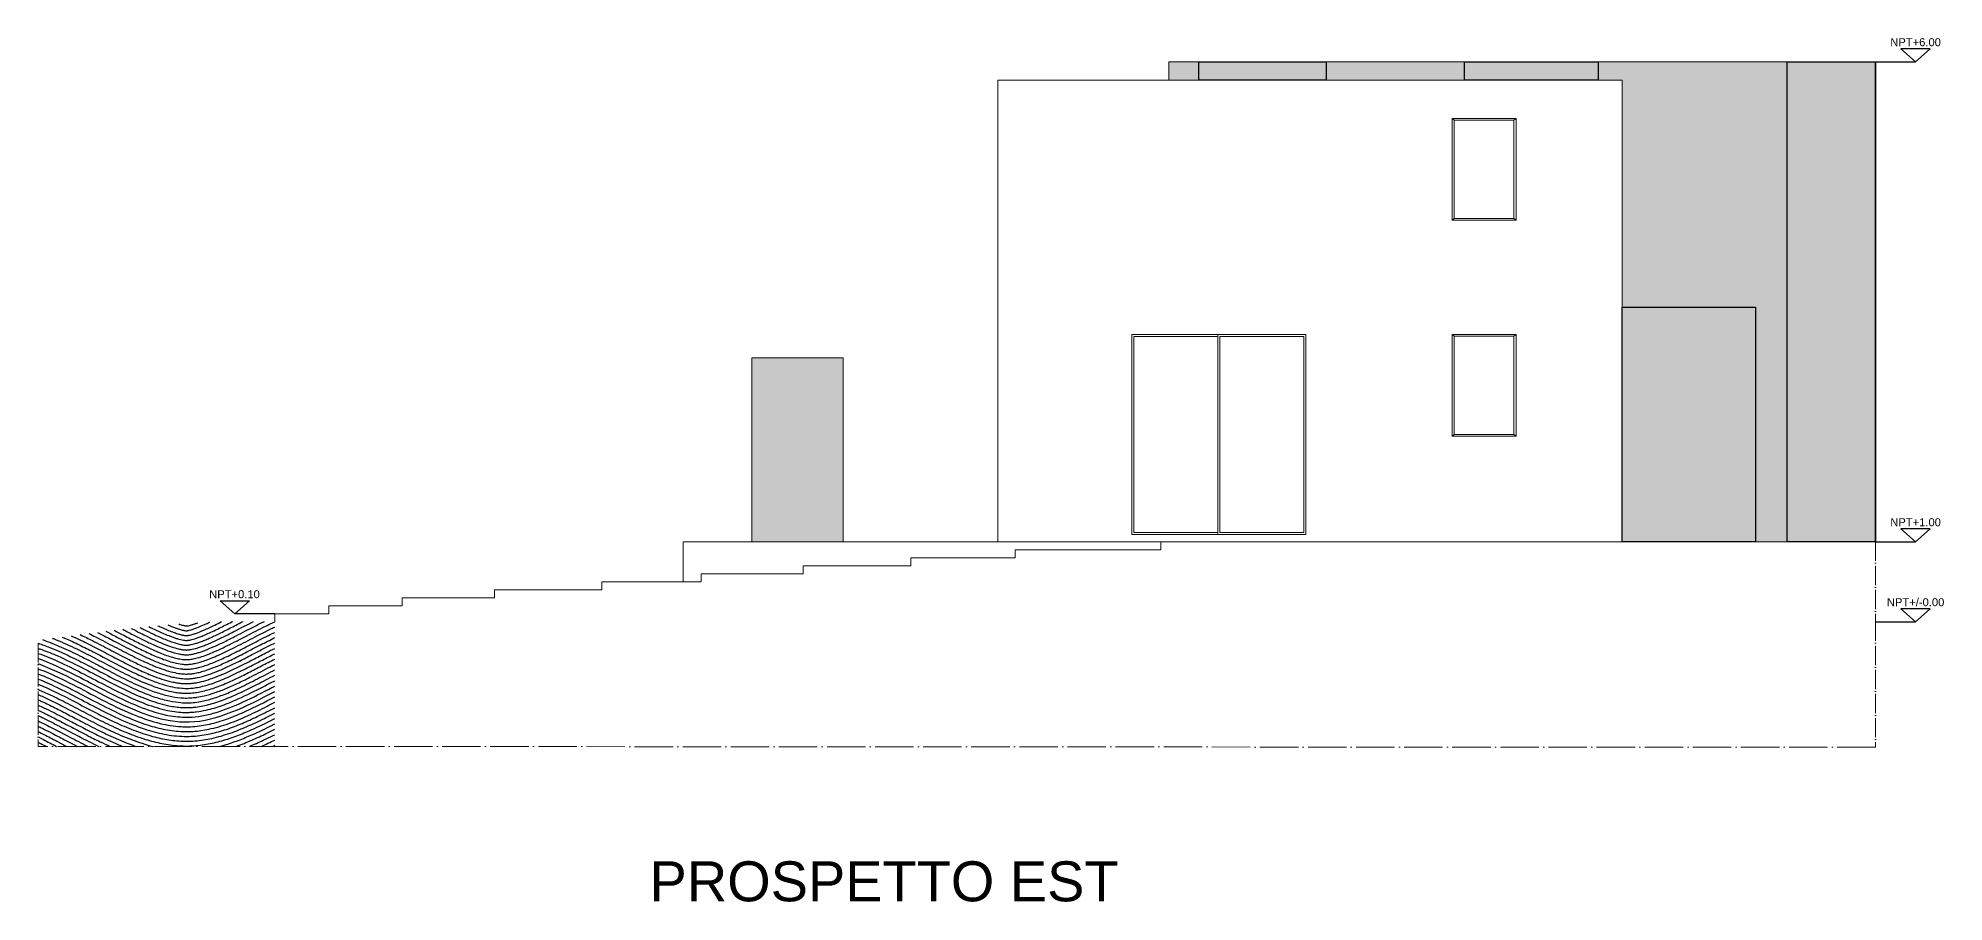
# Model space of a CAD drawing. Header units: millimetres. Extents: x 19901 to 42199, y 14545 to 21214.
# Drawn here: x 39818 to 42199, y 16527 to 17607 of the extents above; entities that cross this region are included whole.
import ezdxf
from ezdxf.enums import TextEntityAlignment as Align

# ---------------------------------------------------------------- set-up
doc = ezdxf.new("R2010")
doc.units = ezdxf.units.MM
doc.linetypes.add('ACAD_ISO04W100', pattern=[30, 24, -3, 0, -3])
doc.layers.get('0').update_dxf_attribs({"lineweight": 18})
for name, color, linetype in [('A-ANNO-SYMB', 3, 'Continuous'), ('A-ANNO-TEXT', 3, 'Continuous'), ('acqua', 140, 'Continuous')]:
    doc.layers.add(name, color=color, linetype=linetype)
doc.layers.add('MURO', color=1, linetype='Continuous', lineweight=25)
doc.layers.add('vetro', color=140, linetype='Continuous', lineweight=15)
doc.layers.add('VERDE_giardino_garden', color=7, linetype='Continuous', lineweight=5, true_color=0x426227)
doc.styles.add('ARIAL', font='Arial.ttf')
doc.styles.get("Standard").update_dxf_attribs({"font": 'Arial.ttf'})

msp = doc.modelspace()

# ---------------------------------------------------------------- hatches: boundary and pattern name
at = {"layer": 'MURO'}
h = msp.add_hatch(color=256, dxfattribs=at)
h.dxf.hatch_style = 1
h.paths.add_polyline_path([(41426.8, 17554.3), (41426.8, 17577.3), (41267.8, 17577.3), (41267.8, 17554.3)])
h = msp.add_hatch(color=256, dxfattribs=at)
h.dxf.hatch_style = 1
h.paths.add_polyline_path([(41766.6, 17554.3), (41766.6, 17577.3), (41599.9, 17577.3), (41599.9, 17554.3)])
h = msp.add_hatch(color=256, dxfattribs=at)
h.dxf.hatch_style = 1
h.paths.add_polyline_path([(42113.3, 17577.3), (42002.8, 17577.3), (42002.8, 16977.3), (42113.3, 16977.3)])
h = msp.add_hatch(color=256, dxfattribs=at)
h.dxf.hatch_style = 1
h.paths.add_polyline_path([(41963.1, 17270.3), (41796.6, 17270.3), (41796.6, 16977.3), (41963.1, 16977.3)])
at = {"layer": 'VERDE_giardino_garden'}
h = msp.add_hatch(color=256, dxfattribs=at)
h.dxf.hatch_style = 1
h.paths.add_polyline_path([(40823.4, 17207.3), (40709.4, 17207.3), (40709.4, 16977.3), (40823.4, 16977.3)])
at = {"layer": 'vetro'}
h = msp.add_hatch(color=256, dxfattribs=at)
h.dxf.hatch_style = 1
h.paths.add_polyline_path([(41230.3, 17577.3), (41230.3, 17554.3), (41267.8, 17554.3), (41267.8, 17577.3)])
h = msp.add_hatch(color=256, dxfattribs=at)
h.dxf.hatch_style = 1
h.paths.add_polyline_path([(41599.9, 17554.3), (41599.9, 17577.3), (41426.8, 17577.3), (41426.8, 17554.3)])
h = msp.add_hatch(color=256, dxfattribs=at)
h.dxf.hatch_style = 1
h.paths.add_polyline_path([(42002.8, 17577.3), (41766.6, 17577.3), (41766.6, 17554.3), (41796.6, 17554.3), (41796.6, 17270.3), (41963.1, 17270.3), (41963.1, 16977.3), (42002.8, 16977.3)])

# ---------------------------------------------------------------- linework, layer by layer
for p, q in [((41796.6, 17554.3), (41016.6, 17554.3)), ((41016.6, 17554.3), (41016.6, 16986.3)), ((41796.6, 17554.3), (41796.6, 16977.3)), ((42113.3, 16977.3), (40623.3, 16977.3)), ((40623.3, 16977.3), (40623.3, 16927.3)), ((41016.6, 16986.3), (41016.6, 16977.3)), ((41124.3, 16977.3), (41124.3, 16977.3)), ((42113.3, 16977.3), (41220.3, 16977.3)), ((41220.3, 16977.3), (41220.3, 16967.3)), ((40907.8, 16957.3), (40907.8, 16947.3)), ((41038.5, 16957.3), (40907.8, 16957.3)), ((41038.5, 16967.3), (41038.5, 16957.3)), ((41220.3, 16967.3), (41038.5, 16967.3)), ((40773.5, 16937.3), (40646, 16937.3)), ((40646, 16937.3), (40646, 16927.3)), ((40773.5, 16947.3), (40773.5, 16937.3)), ((40907.8, 16947.3), (40773.5, 16947.3)), ((40272.2, 16907.3), (40272.2, 16897.3)), ((40387.7, 16907.3), (40272.2, 16907.3)), ((40387.7, 16917.3), (40387.7, 16907.3)), ((40522, 16917.3), (40387.7, 16917.3)), ((40646, 16927.3), (40522, 16927.3)), ((40522, 16927.3), (40522, 16917.3)), ((40113.3, 16877.3), (40113.3, 16887.3)), ((40180.9, 16887.3), (40113.3, 16887.3)), ((40180.9, 16897.3), (40180.9, 16887.3)), ((40272.2, 16897.3), (40180.9, 16897.3))]:
    msp.add_line(p, q)
at = {"linetype": 'ACAD_ISO04W100'}
for p, q in [((42113.3, 16977.3), (42113.3, 16877.3)), ((42113.3, 16877.3), (42113.3, 16720.3)), ((39817.6, 16850.3), (39817.6, 16721.5))]:
    msp.add_line(p, q, dxfattribs=at)
at = {"linetype": 'ACAD_ISO04W100', "ltscale": 2}
msp.add_line((42113.3, 16720.3), (39817.6, 16721.5), dxfattribs=at)
at = {"layer": 'A-ANNO-SYMB', "ltscale": 0.8}
for p, q in [((42113.3, 17577.3), (42163.3, 17577.3)), ((42113.3, 16977.3), (42163.3, 16977.3)), ((40113.3, 16887.3), (40063.3, 16887.3)), ((42113.3, 16877.3), (42163.3, 16877.3))]:
    msp.add_line(p, q, dxfattribs=at)
at = {"layer": 'A-ANNO-SYMB'}
for points in [[(42163.3, 17577.3), (42181.7, 17593.5), (42144.9, 17593.5)], [(42163.3, 16977.3), (42181.7, 16993.5), (42144.9, 16993.5)], [(40063.3, 16887.3), (40044.9, 16903.5), (40081.7, 16903.5)], [(42163.3, 16877.3), (42181.7, 16893.5), (42144.9, 16893.5)]]:
    msp.add_lwpolyline(points, close=True, dxfattribs=at)
at = {"layer": 'acqua'}
for points, knots in [([(39847.6, 16858.2), (39848.9, 16857.6), (39850.3, 16857.1), (39857.6, 16853.8), (39863.5, 16851.1), (39875.1, 16845.4), (39880.8, 16842.6), (39897.6, 16833.9), (39908.4, 16828.1), (39925.7, 16819.2), (39932.3, 16815.9), (39945.2, 16809.8), (39951.5, 16807), (39962.9, 16802.4), (39968.1, 16800.6), (39977.4, 16797.7), (39981.6, 16796.7), (39989.5, 16795), (39993.3, 16794.5), (39998.3, 16794.1), (39999.6, 16794), (40002.1, 16793.9), (40003.2, 16793.9), (40005.4, 16794), (40006.5, 16794), (40008.8, 16794.2), (40009.9, 16794.3), (40012.3, 16794.5), (40013.5, 16794.7), (40017.4, 16795.3), (40020.2, 16795.9), (40025.9, 16797.3), (40028.9, 16798.1), (40035.1, 16800.1), (40038.3, 16801.2), (40044.9, 16803.8), (40048.3, 16805.1), (40058.2, 16809.5), (40065, 16812.7), (40078, 16819.2), (40084, 16822.3), (40095.3, 16828.1), (40100.4, 16830.8), (40108.2, 16834.7), (40110.7, 16836), (40113.2, 16837.3)], [778.887759, 778.887759, 778.887759, 778.887759, 782.704456, 782.704456, 799.775962, 799.775962, 816.847469, 816.847469, 850.990482, 850.990482, 873.232487, 873.232487, 895.474492, 895.474492, 915.165477, 915.165477, 932.489552, 932.489552, 949.813628, 949.813628, 956.319104, 956.319104, 961.977274, 961.977274, 967.635444, 967.635444, 973.293615, 973.293615, 978.951785, 978.951785, 991.504322, 991.504322, 1004.056859, 1004.056859, 1016.609396, 1016.609396, 1029.161933, 1029.161933, 1052.976918, 1052.976918, 1072.990228, 1072.990228, 1089.189588, 1089.189588, 1096.93397, 1096.93397, 1096.93397, 1096.93397]), ([(39859, 16859.7), (39865.6, 16856.7), (39872.1, 16853.6), (39885.4, 16847), (39892.2, 16843.4), (39905.5, 16836.5), (39912, 16833), (39925.4, 16826.1), (39932.3, 16822.6), (39944.9, 16816.5), (39950.7, 16813.9), (39960.7, 16809.7), (39965, 16808.1), (39973.2, 16805.3), (39977.1, 16804.1), (39983.1, 16802.5), (39985.3, 16802), (39989.5, 16801.2), (39991.5, 16800.8), (39995.4, 16800.3), (39997.2, 16800.2), (40000.4, 16800), (40001.9, 16799.9), (40004.7, 16800), (40006, 16800), (40008.9, 16800.2), (40010.4, 16800.4), (40013.4, 16800.8), (40015, 16801), (40019.9, 16801.9), (40023.5, 16802.8), (40030.9, 16805), (40034.9, 16806.3), (40043, 16809.5), (40047.3, 16811.2), (40056.1, 16815.1), (40060.6, 16817.3), (40072, 16822.8), (40078.9, 16826.4), (40091.3, 16832.8), (40096.6, 16835.5), (40105.7, 16840.2), (40109.4, 16842.1), (40113.2, 16844)], [787.366202, 787.366202, 787.366202, 787.366202, 806.096139, 806.096139, 826.792454, 826.792454, 847.488768, 847.488768, 870.365644, 870.365644, 891.191598, 891.191598, 907.455136, 907.455136, 923.718674, 923.718674, 933.434084, 933.434084, 943.149493, 943.149493, 952.422868, 952.422868, 960.209522, 960.209522, 967.996176, 967.996176, 975.78283, 975.78283, 983.569483, 983.569483, 999.746039, 999.746039, 1015.922595, 1015.922595, 1032.099151, 1032.099151, 1048.275707, 1048.275707, 1071.497054, 1071.497054, 1088.234468, 1088.234468, 1099.624621, 1099.624621, 1099.624621, 1099.624621]), ([(39870.1, 16861.2), (39875.3, 16858.7), (39880.4, 16856.2), (39892.8, 16849.9), (39900, 16846.2), (39914, 16838.8), (39920.8, 16835.2), (39932.5, 16829.2), (39937.5, 16826.8), (39947.2, 16822.1), (39951.9, 16820), (39960.6, 16816.2), (39964.7, 16814.6), (39972.5, 16811.8), (39976.2, 16810.6), (39982.3, 16808.9), (39984.7, 16808.3), (39989, 16807.4), (39991, 16807), (39994.8, 16806.5), (39996.6, 16806.3), (39999.9, 16806), (40001.3, 16806), (40004.2, 16805.9), (40005.6, 16806), (40008.5, 16806.2), (40010, 16806.3), (40013.2, 16806.8), (40014.8, 16807.1), (40020.7, 16808.3), (40025.3, 16809.5), (40034.3, 16812.5), (40038.4, 16814.1), (40047.2, 16817.7), (40051.8, 16819.8), (40061.2, 16824.2), (40066.1, 16826.6), (40076.2, 16831.7), (40081.4, 16834.4), (40091.1, 16839.5), (40095.6, 16841.8), (40104.4, 16846.3), (40108.8, 16848.5), (40113.2, 16850.7)], [795.471948, 795.471948, 795.471948, 795.471948, 810.332287, 810.332287, 832.324598, 832.324598, 854.316908, 854.316908, 871.363763, 871.363763, 888.410617, 888.410617, 904.11704, 904.11704, 919.823463, 919.823463, 930.959131, 930.959131, 940.763381, 940.763381, 950.567632, 950.567632, 959.288662, 959.288662, 968.009692, 968.009692, 976.730721, 976.730721, 985.451751, 985.451751, 1006.827432, 1006.827432, 1023.903169, 1023.903169, 1040.978906, 1040.978906, 1058.054643, 1058.054643, 1075.130379, 1075.130379, 1089.115482, 1089.115482, 1102.252281, 1102.252281, 1102.252281, 1102.252281]), ([(39880.9, 16862.6), (39883.8, 16861.2), (39886.6, 16859.8), (39897.6, 16854.2), (39905.5, 16850), (39920.8, 16842), (39928.2, 16838.1), (39940.2, 16832.1), (39944.9, 16829.8), (39954.1, 16825.6), (39958.5, 16823.6), (39967, 16820.2), (39971, 16818.7), (39978.7, 16816.1), (39982.4, 16815), (39989.1, 16813.4), (39992.3, 16812.8), (39997, 16812.2), (39998.8, 16812.1), (40001.5, 16812), (40002.5, 16811.9), (40004.2, 16812), (40004.9, 16812), (40007.3, 16812.1), (40009.1, 16812.3), (40012.9, 16812.8), (40014.9, 16813.2), (40019.2, 16814.1), (40021.4, 16814.7), (40026.5, 16816.2), (40029.4, 16817.2), (40035.3, 16819.3), (40038.5, 16820.6), (40046.9, 16824.1), (40052.4, 16826.6), (40063.9, 16832.2), (40069.9, 16835.2), (40082.3, 16841.7), (40088.8, 16845), (40101.2, 16851.4), (40107.1, 16854.4), (40113.3, 16857.4)], [803.350608, 803.350608, 803.350608, 803.350608, 811.698307, 811.698307, 835.944033, 835.944033, 860.189758, 860.189758, 876.835636, 876.835636, 893.481514, 893.481514, 910.127392, 910.127392, 926.77327, 926.77327, 943.419148, 943.419148, 954.161296, 954.161296, 960.674093, 960.674093, 965.816346, 965.816346, 977.121142, 977.121142, 988.425937, 988.425937, 999.730733, 999.730733, 1012.609302, 1012.609302, 1025.48787, 1025.48787, 1046.03627, 1046.03627, 1066.58467, 1066.58467, 1087.13307, 1087.13307, 1104.813246, 1104.813246, 1104.813246, 1104.813246]), ([(39891.6, 16864), (39893.9, 16862.8), (39896.1, 16861.7), (39903.5, 16857.9), (39908.5, 16855.2), (39921.1, 16848.6), (39928.6, 16844.7), (39942.9, 16837.5), (39949.7, 16834.1), (39959.9, 16829.6), (39963.5, 16828), (39970.4, 16825.3), (39973.7, 16824.1), (39980, 16822), (39983, 16821.1), (39989.4, 16819.5), (39992.5, 16818.9), (39997.1, 16818.3), (39998.6, 16818.1), (40001.1, 16818), (40002, 16817.9), (40003.4, 16817.9), (40004, 16818), (40005, 16818), (40005.4, 16818), (40006.4, 16818.1), (40006.9, 16818.1), (40008.4, 16818.3), (40009.5, 16818.4), (40011.7, 16818.7), (40012.9, 16818.9), (40015.9, 16819.5), (40017.8, 16820), (40021.8, 16821.1), (40023.9, 16821.7), (40028.3, 16823.2), (40030.6, 16824), (40035.4, 16825.8), (40037.9, 16826.8), (40043.1, 16829.1), (40045.8, 16830.2), (40054, 16834), (40059.8, 16836.9), (40072, 16843), (40078.3, 16846.3), (40091.5, 16853.2), (40098.3, 16856.7), (40108, 16861.5), (40110.6, 16862.8), (40113.3, 16864)], [811.121461, 811.121461, 811.121461, 811.121461, 817.845103, 817.845103, 833.221662, 833.221662, 857.607201, 857.607201, 881.992741, 881.992741, 896.085983, 896.085983, 910.179225, 910.179225, 924.621369, 924.621369, 942.352691, 942.352691, 952.658851, 952.658851, 959.36344, 959.36344, 963.673041, 963.673041, 967.295137, 967.295137, 970.917234, 970.917234, 978.161427, 978.161427, 985.40562, 985.40562, 995.807955, 995.807955, 1006.210289, 1006.210289, 1016.612624, 1016.612624, 1027.014958, 1027.014958, 1037.417293, 1037.417293, 1058.221962, 1058.221962, 1079.026631, 1079.026631, 1099.8313, 1099.8313, 1107.302647, 1107.302647, 1107.302647, 1107.302647]), ([(39902.2, 16865.3), (39904.3, 16864.2), (39906.5, 16863.1), (39913.5, 16859.4), (39918.3, 16856.9), (39927.6, 16852), (39932.1, 16849.7), (39942.5, 16844.3), (39948.4, 16841.5), (39959.4, 16836.3), (39964.7, 16834), (39972.9, 16830.8), (39976, 16829.7), (39981.8, 16827.7), (39984.6, 16826.9), (39990.9, 16825.3), (39994.2, 16824.7), (39998.1, 16824.2), (39999.1, 16824.1), (40000.8, 16824), (40001.4, 16824), (40002.6, 16823.9), (40003.2, 16823.9), (40004.3, 16824), (40004.8, 16824), (40005.9, 16824), (40006.5, 16824.1), (40008.3, 16824.3), (40009.5, 16824.4), (40012.7, 16825), (40014.6, 16825.4), (40019, 16826.5), (40021.3, 16827.2), (40026.3, 16828.8), (40028.9, 16829.8), (40034.5, 16831.9), (40037.5, 16833.2), (40043.6, 16835.8), (40046.8, 16837.3), (40053.4, 16840.5), (40056.8, 16842.1), (40067.4, 16847.4), (40074.9, 16851.3), (40090.6, 16859.5), (40098.9, 16863.7), (40109.4, 16868.9), (40111.3, 16869.8), (40113.3, 16870.7)], [818.891462, 818.891462, 818.891462, 818.891462, 825.365112, 825.365112, 840.370424, 840.370424, 855.375735, 855.375735, 876.042045, 876.042045, 896.708355, 896.708355, 910.504909, 910.504909, 924.301464, 924.301464, 944.294997, 944.294997, 951.646634, 951.646634, 956.960678, 956.960678, 961.861669, 961.861669, 966.762661, 966.762661, 971.663652, 971.663652, 980.796013, 980.796013, 993.155987, 993.155987, 1005.515961, 1005.515961, 1017.875935, 1017.875935, 1030.235908, 1030.235908, 1042.595882, 1042.595882, 1054.955856, 1054.955856, 1079.675803, 1079.675803, 1104.395751, 1104.395751, 1109.717965, 1109.717965, 1109.717965, 1109.717965]), ([(39912.7, 16866.6), (39916.1, 16864.8), (39919.4, 16863.1), (39928.1, 16858.5), (39933.4, 16855.7), (39943.7, 16850.5), (39948.6, 16848), (39958.1, 16843.5), (39962.6, 16841.5), (39970, 16838.3), (39973.1, 16837.1), (39978.8, 16835), (39981.5, 16834.1), (39985.9, 16832.8), (39987.7, 16832.3), (39992, 16831.2), (39994.3, 16830.8), (39997.5, 16830.3), (39998.5, 16830.2), (40000.4, 16830), (40001.3, 16830), (40002.5, 16829.9), (40002.9, 16829.9), (40003.7, 16829.9), (40004.1, 16830), (40004.9, 16830), (40005.3, 16830), (40006.6, 16830.1), (40007.6, 16830.2), (40010.4, 16830.6), (40012.4, 16831), (40016.9, 16832.1), (40019.3, 16832.8), (40024.7, 16834.6), (40027.7, 16835.7), (40033.9, 16838.1), (40037.1, 16839.5), (40044, 16842.6), (40047.6, 16844.3), (40055.1, 16848), (40059, 16849.9), (40067.1, 16854.1), (40071.3, 16856.2), (40082.8, 16862.2), (40090.3, 16866.1), (40103.1, 16872.5), (40108.1, 16874.9), (40113.3, 16877.3)], [826.765081, 826.765081, 826.765081, 826.765081, 837.068898, 837.068898, 854.642899, 854.642899, 872.2169, 872.2169, 889.7909, 889.7909, 902.827977, 902.827977, 915.865053, 915.865053, 925.831881, 925.831881, 940.797717, 940.797717, 948.715382, 948.715382, 956.633047, 956.633047, 960.829958, 960.829958, 965.026869, 965.026869, 969.223779, 969.223779, 977.67725, 977.67725, 991.694097, 991.694097, 1005.710943, 1005.710943, 1019.727789, 1019.727789, 1033.563667, 1033.563667, 1047.399544, 1047.399544, 1061.235422, 1061.235422, 1075.071299, 1075.071299, 1098.010958, 1098.010958, 1112.056864, 1112.056864, 1112.056864, 1112.056864]), ([(39923.3, 16867.8), (39925.8, 16866.5), (39928.3, 16865.1), (39935.6, 16861.3), (39940.3, 16858.9), (39949.2, 16854.4), (39953.5, 16852.3), (39962.4, 16848.1), (39966.9, 16846.2), (39975.1, 16842.8), (39978.9, 16841.3), (39985.9, 16839), (39989, 16838.1), (39993.8, 16837), (39995.5, 16836.7), (39997.9, 16836.3), (39998.7, 16836.2), (40000.3, 16836.1), (40001, 16836), (40002.3, 16835.9), (40002.9, 16835.9), (40003.8, 16836), (40004, 16836), (40004.8, 16836), (40005.3, 16836), (40006.4, 16836.1), (40007, 16836.2), (40009, 16836.5), (40010.4, 16836.8), (40013.5, 16837.5), (40015.1, 16837.9), (40018.1, 16838.8), (40019.6, 16839.2), (40022.7, 16840.3), (40024.3, 16840.8), (40029.5, 16842.8), (40033.3, 16844.4), (40041.5, 16848), (40045.8, 16850.1), (40055, 16854.6), (40059.8, 16857.1), (40068.7, 16861.6), (40072.7, 16863.7), (40080.8, 16867.9), (40085.1, 16870.1), (40092.9, 16874.1), (40096.5, 16875.9), (40100.2, 16877.7)], [834.860843, 834.860843, 834.860843, 834.860843, 842.898218, 842.898218, 858.646171, 858.646171, 874.394125, 874.394125, 892.367795, 892.367795, 910.047377, 910.047377, 927.72696, 927.72696, 940.353266, 940.353266, 947.118688, 947.118688, 954.501635, 954.501635, 961.884583, 961.884583, 965.405593, 965.405593, 971.364729, 971.364729, 977.323865, 977.323865, 989.242138, 989.242138, 999.253952, 999.253952, 1007.436648, 1007.436648, 1015.619343, 1015.619343, 1032.531321, 1032.531321, 1049.443298, 1049.443298, 1066.355276, 1066.355276, 1079.189786, 1079.189786, 1092.024295, 1092.024295, 1102.364169, 1102.364169, 1102.364169, 1102.364169]), ([(39934, 16869), (39938, 16866.9), (39941.8, 16864.9), (39950.8, 16860.3), (39955.7, 16857.9), (39965.1, 16853.5), (39969.5, 16851.5), (39977.5, 16848.3), (39981, 16847), (39987.4, 16844.8), (39990.4, 16844), (39994.5, 16843), (39996.1, 16842.7), (39998.2, 16842.3), (39998.9, 16842.2), (40000.5, 16842.1), (40001.3, 16842), (40002.3, 16842), (40002.7, 16841.9), (40003.1, 16841.9), (40003.3, 16841.9), (40003.7, 16842), (40003.8, 16842), (40004.5, 16842), (40005, 16842), (40006.2, 16842.2), (40006.9, 16842.3), (40008.5, 16842.5), (40009.3, 16842.7), (40011.3, 16843.1), (40012.5, 16843.4), (40015.1, 16844.1), (40016.5, 16844.6), (40019.6, 16845.5), (40021.2, 16846.1), (40024.6, 16847.4), (40026.4, 16848.1), (40030.1, 16849.6), (40032.1, 16850.4), (40038.2, 16853.1), (40042.6, 16855.2), (40051.9, 16859.8), (40056.8, 16862.3), (40065.9, 16866.9), (40069.9, 16869), (40078.1, 16873.3), (40082.4, 16875.5), (40086.7, 16877.7)], [843.323833, 843.323833, 843.323833, 843.323833, 856.43865, 856.43865, 874.631231, 874.631231, 892.823813, 892.823813, 909.917941, 909.917941, 927.012069, 927.012069, 938.580819, 938.580819, 945.515396, 945.515396, 954.88255, 954.88255, 959.449127, 959.449127, 962.365144, 962.365144, 965.281161, 965.281161, 972.794371, 972.794371, 980.307581, 980.307581, 987.820791, 987.820791, 996.528862, 996.528862, 1005.236932, 1005.236932, 1013.945003, 1013.945003, 1022.653073, 1022.653073, 1031.361144, 1031.361144, 1048.777285, 1048.777285, 1066.193427, 1066.193427, 1079.227584, 1079.227584, 1092.068513, 1092.068513, 1092.068513, 1092.068513]), ([(39944.8, 16870.1), (39946.4, 16869.3), (39948, 16868.5), (39953.9, 16865.5), (39958, 16863.5), (39965.7, 16859.8), (39969.2, 16858.2), (39975, 16855.8), (39977.4, 16854.8), (39981.8, 16853.1), (39983.9, 16852.3), (39987.9, 16851), (39989.7, 16850.4), (39992.3, 16849.7), (39993.2, 16849.5), (39995.7, 16848.9), (39997.2, 16848.6), (39999.4, 16848.2), (40000.2, 16848.1), (40001.5, 16848), (40002, 16848), (40002.7, 16847.9), (40003, 16847.9), (40003.3, 16847.9), (40003.4, 16847.9), (40003.5, 16848), (40003.6, 16848), (40003.9, 16848), (40004.1, 16848), (40004.6, 16848), (40004.9, 16848.1), (40005.9, 16848.2), (40006.6, 16848.3), (40008.3, 16848.6), (40009.2, 16848.8), (40011.4, 16849.3), (40012.6, 16849.7), (40015.2, 16850.4), (40016.6, 16850.9), (40019.7, 16851.9), (40021.3, 16852.5), (40024.7, 16853.9), (40026.6, 16854.6), (40030.4, 16856.2), (40032.3, 16857.1), (40036.5, 16859), (40038.6, 16860), (40045.3, 16863.2), (40050.1, 16865.6), (40060.1, 16870.7), (40065.4, 16873.4), (40071.8, 16876.8), (40072.7, 16877.2), (40073.6, 16877.7)], [852.354859, 852.354859, 852.354859, 852.354859, 857.999107, 857.999107, 873.318506, 873.318506, 887.820851, 887.820851, 898.651409, 898.651409, 909.481967, 909.481967, 920.38386, 920.38386, 926.500127, 926.500127, 938.732662, 938.732662, 948.498393, 948.498393, 955.836985, 955.836985, 961.165693, 961.165693, 963.407617, 963.407617, 965.095888, 965.095888, 969.676456, 969.676456, 974.257024, 974.257024, 982.973276, 982.973276, 991.689528, 991.689528, 1000.40578, 1000.40578, 1009.122033, 1009.122033, 1017.838285, 1017.838285, 1026.554537, 1026.554537, 1035.270789, 1035.270789, 1043.987041, 1043.987041, 1061.419545, 1061.419545, 1078.852049, 1078.852049, 1081.61641, 1081.61641, 1081.61641, 1081.61641]), ([(39955.8, 16871.3), (39959, 16869.7), (39962, 16868.2), (39969.3, 16864.8), (39973.4, 16862.9), (39979.6, 16860.3), (39981.9, 16859.4), (39985.6, 16858.1), (39987, 16857.6), (39989.6, 16856.7), (39990.9, 16856.3), (39993.2, 16855.7), (39994.4, 16855.4), (39996.8, 16854.8), (39998, 16854.5), (40000, 16854.2), (40000.9, 16854.1), (40002.1, 16854), (40002.5, 16854), (40002.9, 16853.9), (40003, 16853.9), (40003.2, 16853.9), (40003.2, 16853.9), (40003.3, 16853.9), (40003.4, 16854), (40003.4, 16854), (40003.5, 16854), (40003.6, 16854), (40003.6, 16854), (40003.8, 16854), (40003.9, 16854), (40004.3, 16854), (40004.6, 16854.1), (40005.5, 16854.2), (40006.2, 16854.3), (40007.8, 16854.6), (40008.7, 16854.8), (40010.9, 16855.4), (40012, 16855.7), (40014.6, 16856.5), (40016, 16857), (40019.1, 16858.1), (40020.7, 16858.7), (40024.1, 16860.1), (40025.9, 16860.9), (40032.6, 16863.8), (40038, 16866.3), (40048.6, 16871.6), (40053.8, 16874.2), (40059.8, 16877.3), (40060.1, 16877.5), (40060.5, 16877.7)], [862.27221, 862.27221, 862.27221, 862.27221, 873.786909, 873.786909, 891.353765, 891.353765, 902.590247, 902.590247, 910.40945, 910.40945, 918.228652, 918.228652, 926.308944, 926.308944, 937.468599, 937.468599, 948.628253, 948.628253, 957.653753, 957.653753, 961.138367, 961.138367, 963.3738, 963.3738, 964.834193, 964.834193, 966.294587, 966.294587, 967.754981, 967.754981, 970.675768, 970.675768, 976.749956, 976.749956, 985.499975, 985.499975, 994.249994, 994.249994, 1003.000013, 1003.000013, 1011.750032, 1011.750032, 1020.50005, 1020.50005, 1029.250069, 1029.250069, 1051.08794, 1051.08794, 1069.387586, 1069.387586, 1070.680945, 1070.680945, 1070.680945, 1070.680945]), ([(39967.3, 16872.3), (39969.1, 16871.5), (39970.8, 16870.7), (39974.7, 16869), (39976.8, 16868), (39981.2, 16866.2), (39983.4, 16865.3), (39986.8, 16864), (39988, 16863.6), (39990.2, 16862.9), (39991.1, 16862.6), (39992.8, 16862), (39993.6, 16861.8), (39995.1, 16861.4), (39995.7, 16861.2), (39996.9, 16860.9), (39997.4, 16860.8), (39998.4, 16860.6), (39998.9, 16860.5), (40000.2, 16860.2), (40000.9, 16860.1), (40002, 16860), (40002.4, 16860), (40002.8, 16859.9), (40002.9, 16859.9), (40003, 16859.9), (40003.1, 16859.9), (40003.1, 16859.9), (40003.1, 16859.9), (40003.1, 16859.9), (40003.1, 16859.9), (40003.1, 16859.9), (40003.1, 16859.9), (40003.1, 16859.9), (40003.2, 16859.9), (40003.3, 16860), (40003.4, 16860), (40003.7, 16860), (40003.9, 16860), (40004.5, 16860.1), (40005.1, 16860.2), (40006.6, 16860.5), (40007.6, 16860.7), (40009.5, 16861.2), (40010.4, 16861.5), (40012.6, 16862.2), (40013.9, 16862.6), (40018.1, 16864.1), (40021.2, 16865.4), (40026.8, 16867.8), (40028.9, 16868.7), (40033.4, 16870.8), (40035.7, 16871.9), (40040.9, 16874.4), (40043.8, 16875.8), (40046.7, 16877.4)], [873.630941, 873.630941, 873.630941, 873.630941, 880.777667, 880.777667, 890.200352, 890.200352, 901.365373, 901.365373, 908.438874, 908.438874, 914.128136, 914.128136, 919.817398, 919.817398, 925.069776, 925.069776, 929.859413, 929.859413, 934.649051, 934.649051, 944.228325, 944.228325, 953.8076, 953.8076, 959.083061, 959.083061, 961.818353, 961.818353, 963.025703, 963.025703, 963.992543, 963.992543, 964.798337, 964.798337, 966.52065, 966.52065, 971.36936, 971.36936, 976.218069, 976.218069, 985.804348, 985.804348, 995.390628, 995.390628, 1002.760315, 1002.760315, 1011.359984, 1011.359984, 1028.162401, 1028.162401, 1037.729444, 1037.729444, 1047.296488, 1047.296488, 1058.02252, 1058.02252, 1058.02252, 1058.02252]), ([(39979.5, 16873.4), (39980.6, 16872.9), (39981.7, 16872.5), (39984.5, 16871.3), (39986.2, 16870.7), (39989, 16869.6), (39990.2, 16869.2), (39992.3, 16868.5), (39993.2, 16868.2), (39995, 16867.6), (39995.8, 16867.4), (39997.1, 16867), (39997.7, 16866.9), (39998.7, 16866.7), (39999.2, 16866.6), (40000, 16866.4), (40000.4, 16866.3), (40001.7, 16866.1), (40002.3, 16866), (40002.8, 16866), (40002.9, 16866), (40002.9, 16865.9)], [887.656662, 887.656662, 887.656662, 887.656662, 892.760318, 892.760318, 901.776745, 901.776745, 908.710546, 908.710546, 915.046397, 915.046397, 921.382248, 921.382248, 926.300794, 926.300794, 931.219339, 931.219339, 936.137884, 936.137884, 949.55519, 949.55519, 953.859647, 953.859647, 953.859647, 953.859647]), ([(39993.3, 16874.5), (39993.3, 16874.5), (39993.3, 16874.5), (39994.3, 16874.1), (39995.3, 16873.8), (39997.2, 16873.3), (39998, 16873), (39999.5, 16872.6), (40000.1, 16872.5), (40001.1, 16872.3), (40001.6, 16872.2), (40002.2, 16872.1), (40002.5, 16872), (40002.9, 16872), (40003.1, 16872), (40003.2, 16871.9), (40003.2, 16871.9), (40003.2, 16871.9)], [908.815565, 908.815565, 908.815565, 908.815565, 908.878669, 908.878669, 916.098525, 916.098525, 923.318382, 923.318382, 930.538238, 930.538238, 936.581596, 936.581596, 942.624955, 942.624955, 949.189531, 949.189531, 952.162562, 952.162562, 952.162562, 952.162562]), ([(40002.9, 16865.9), (40003.1, 16866), (40003.3, 16866), (40004.1, 16866.1), (40004.6, 16866.2), (40006, 16866.5), (40006.8, 16866.7), (40008.5, 16867.2), (40009.2, 16867.4), (40010.9, 16868), (40011.9, 16868.3), (40014.8, 16869.3), (40017.1, 16870.2), (40022, 16872.2), (40024.7, 16873.4), (40029.1, 16875.4), (40030.6, 16876.1), (40032.1, 16876.8)], [971.235705, 971.235705, 971.235705, 971.235705, 979.973612, 979.973612, 988.711518, 988.711518, 997.449425, 997.449425, 1003.927903, 1003.927903, 1010.40638, 1010.40638, 1023.363336, 1023.363336, 1036.320291, 1036.320291, 1042.612221, 1042.612221, 1042.612221, 1042.612221]), ([(40003.2, 16871.9), (40003.4, 16872), (40003.6, 16872), (40004.4, 16872.1), (40004.9, 16872.2), (40006.3, 16872.5), (40007.1, 16872.7), (40008.8, 16873.2), (40009.5, 16873.4), (40011.2, 16874), (40012.2, 16874.3), (40014.3, 16875), (40015.6, 16875.5), (40017, 16876.1)], [971.235705, 971.235705, 971.235705, 971.235705, 979.973612, 979.973612, 988.711518, 988.711518, 997.449425, 997.449425, 1003.927903, 1003.927903, 1010.40638, 1010.40638, 1018.205773, 1018.205773, 1018.205773, 1018.205773]), ([(39817.6, 16850.3), (39822.5, 16848.7), (39827.3, 16847), (39839.7, 16842.1), (39847.2, 16838.8), (39862, 16831.9), (39869.3, 16828.2), (39883.7, 16820.8), (39890.8, 16817.1), (39906.7, 16808.7), (39915.4, 16804.2), (39930.8, 16796.7), (39937.5, 16793.5), (39950.7, 16787.9), (39957.1, 16785.3), (39969.7, 16781.1), (39975.9, 16779.5), (39986.7, 16777.2), (39991.4, 16776.6), (39998.7, 16776), (40001.4, 16775.9), (40005.6, 16776), (40007.2, 16776), (40011.9, 16776.3), (40015.1, 16776.7), (40023.4, 16778.1), (40028.6, 16779.3), (40039.2, 16782.4), (40044.6, 16784.3), (40055.8, 16788.7), (40061.4, 16791.2), (40074.3, 16797.2), (40081.5, 16800.8), (40096.1, 16808.3), (40103.6, 16812.2), (40111.9, 16816.4), (40112.5, 16816.8), (40113.2, 16817.1)], [756.705727, 756.705727, 756.705727, 756.705727, 770.640883, 770.640883, 792.897199, 792.897199, 815.153514, 815.153514, 837.409829, 837.409829, 865.419058, 865.419058, 887.721038, 887.721038, 910.023017, 910.023017, 932.324996, 932.324996, 950.432718, 950.432718, 961.196824, 961.196824, 967.519187, 967.519187, 980.163913, 980.163913, 999.646129, 999.646129, 1019.128344, 1019.128344, 1038.61056, 1038.61056, 1062.501355, 1062.501355, 1086.39215, 1086.39215, 1088.539663, 1088.539663, 1088.539663, 1088.539663]), ([(39817.6, 16844), (39819.1, 16843.5), (39820.6, 16843), (39828.8, 16840), (39835.4, 16837.4), (39852, 16830.1), (39861.8, 16825.3), (39881.2, 16815.4), (39890.8, 16810.3), (39909.4, 16800.6), (39918.5, 16795.9), (39936.3, 16787.4), (39945, 16783.6), (39962.2, 16777.1), (39970.6, 16774.5), (39984.5, 16771.5), (39990.1, 16770.6), (39998.2, 16770), (40000.8, 16769.9), (40005.2, 16770), (40007, 16770), (40010.8, 16770.3), (40012.7, 16770.4), (40020.5, 16771.4), (40026.5, 16772.6), (40038.8, 16776), (40045.1, 16778.1), (40057.8, 16783.1), (40064.3, 16785.9), (40077.5, 16792.1), (40084.1, 16795.4), (40098.2, 16802.6), (40105.7, 16806.5), (40113.2, 16810.4)], [758.533338, 758.533338, 758.533338, 758.533338, 762.891109, 762.891109, 782.720474, 782.720474, 812.831204, 812.831204, 842.941934, 842.941934, 871.982068, 871.982068, 901.022203, 901.022203, 930.062337, 930.062337, 950.620938, 950.620938, 960.089434, 960.089434, 967.183877, 967.183877, 974.27832, 974.27832, 996.158558, 996.158558, 1018.038797, 1018.038797, 1039.919035, 1039.919035, 1061.799273, 1061.799273, 1085.657712, 1085.657712, 1085.657712, 1085.657712]), ([(39817.6, 16837.7), (39826, 16834.8), (39834.3, 16831.4), (39852.3, 16823.3), (39862, 16818.5), (39881.1, 16808.6), (39890.7, 16803.6), (39909.6, 16793.7), (39918.9, 16789), (39937.5, 16780.3), (39946.6, 16776.4), (39964.7, 16770), (39973.6, 16767.5), (39986, 16765.2), (39989.7, 16764.7), (39996.6, 16764.1), (39999.9, 16763.9), (40005.2, 16763.9), (40007.2, 16764), (40011.2, 16764.3), (40013.2, 16764.4), (40019.3, 16765.2), (40023.3, 16765.9), (40034, 16768.3), (40040.6, 16770.2), (40054.1, 16775), (40060.8, 16777.8), (40078.1, 16785.6), (40088.7, 16790.9), (40104, 16798.8), (40108.6, 16801.2), (40113.2, 16803.6)], [760.459462, 760.459462, 760.459462, 760.459462, 785.73927, 785.73927, 815.710483, 815.710483, 845.681697, 845.681697, 875.652911, 875.652911, 905.624124, 905.624124, 935.595338, 935.595338, 948.345182, 948.345182, 960.009353, 960.009353, 967.10454, 967.10454, 974.199727, 974.199727, 988.390101, 988.390101, 1011.008127, 1011.008127, 1033.626153, 1033.626153, 1068.008447, 1068.008447, 1082.745931, 1082.745931, 1082.745931, 1082.745931]), ([(39822.9, 16854.9), (39826.8, 16853.5), (39830.7, 16852.1), (39842.6, 16847.4), (39850.4, 16843.9), (39865.8, 16836.7), (39873.4, 16832.9), (39888.3, 16825.2), (39895.7, 16821.3), (39911.5, 16813), (39919.9, 16808.7), (39936.3, 16800.6), (39944.4, 16797), (39957.9, 16791.5), (39963.4, 16789.5), (39974.3, 16786.1), (39979.5, 16784.8), (39989.7, 16782.8), (39994.5, 16782.2), (40000.6, 16782), (40002, 16781.9), (40004.7, 16782), (40006.1, 16782), (40008.9, 16782.1), (40010.3, 16782.3), (40013.1, 16782.6), (40014.5, 16782.7), (40018.9, 16783.4), (40021.8, 16784), (40029.3, 16785.7), (40033.9, 16787.1), (40043.4, 16790.3), (40048.2, 16792.1), (40058.1, 16796.3), (40063.2, 16798.6), (40073.5, 16803.5), (40078.8, 16806.1), (40091.8, 16812.8), (40099.7, 16816.9), (40109.6, 16822), (40111.4, 16822.9), (40113.2, 16823.8)], [759.888444, 759.888444, 759.888444, 759.888444, 770.881647, 770.881647, 793.864996, 793.864996, 816.848345, 816.848345, 839.831694, 839.831694, 867.090872, 867.090872, 894.350049, 894.350049, 914.361952, 914.361952, 934.373855, 934.373855, 954.385758, 954.385758, 960.242831, 960.242831, 966.227368, 966.227368, 972.211905, 972.211905, 978.196442, 978.196442, 990.165516, 990.165516, 1007.724554, 1007.724554, 1025.283591, 1025.283591, 1042.842628, 1042.842628, 1060.401666, 1060.401666, 1085.693193, 1085.693193, 1091.384592, 1091.384592, 1091.384592, 1091.384592]), ([(39835.6, 16856.6), (39836, 16856.5), (39836.3, 16856.3), (39845.6, 16852.7), (39854.3, 16848.8), (39871.3, 16840.7), (39879.7, 16836.4), (39896, 16827.9), (39904, 16823.7), (39919.6, 16815.6), (39927.2, 16811.7), (39942.1, 16804.6), (39949.3, 16801.4), (39961.7, 16796.5), (39967, 16794.6), (39976.3, 16791.8), (39980.4, 16790.8), (39986.7, 16789.5), (39989, 16789.1), (39993.3, 16788.5), (39995.2, 16788.3), (39998.7, 16788.1), (40000.1, 16788), (40002.8, 16787.9), (40003.9, 16787.9), (40006.2, 16788), (40007.3, 16788.1), (40009.7, 16788.2), (40010.9, 16788.3), (40014.5, 16788.8), (40017, 16789.2), (40022.2, 16790.2), (40024.8, 16790.8), (40030.2, 16792.3), (40033, 16793.1), (40041.5, 16795.9), (40047.5, 16798.3), (40059.7, 16803.6), (40066, 16806.5), (40077.8, 16812.3), (40083.1, 16815.1), (40094, 16820.7), (40099.5, 16823.6), (40107.8, 16827.8), (40110.5, 16829.2), (40113.2, 16830.6)], [769.831629, 769.831629, 769.831629, 769.831629, 770.798942, 770.798942, 795.968104, 795.968104, 821.137265, 821.137265, 846.306427, 846.306427, 871.475589, 871.475589, 896.644751, 896.644751, 916.235196, 916.235196, 932.428454, 932.428454, 942.185535, 942.185535, 950.850971, 950.850971, 957.557748, 957.557748, 962.943668, 962.943668, 968.329588, 968.329588, 973.715508, 973.715508, 984.682415, 984.682415, 995.649322, 995.649322, 1006.616229, 1006.616229, 1028.550044, 1028.550044, 1050.483859, 1050.483859, 1068.166049, 1068.166049, 1085.84824, 1085.84824, 1094.185322, 1094.185322, 1094.185322, 1094.185322]), ([(39817.6, 16831.3), (39819.2, 16830.7), (39820.9, 16830.1), (39834.2, 16825.1), (39845.8, 16819.7), (39869, 16808.3), (39880.5, 16802.1), (39903.5, 16790.1), (39914.9, 16784.2), (39937.7, 16773.6), (39949, 16769), (39968.9, 16762.6), (39977.6, 16760.4), (39990.1, 16758.6), (39993.9, 16758.3), (40000.4, 16757.9), (40003.1, 16757.9), (40011.2, 16758.1), (40016.6, 16758.7), (40027.5, 16760.6), (40033, 16761.9), (40050.2, 16766.9), (40062, 16771.6), (40085.8, 16782.6), (40097.8, 16788.8), (40110.9, 16795.7), (40112.1, 16796.3), (40113.2, 16796.9)], [762.487648, 762.487648, 762.487648, 762.487648, 767.473192, 767.473192, 803.769384, 803.769384, 840.065576, 840.065576, 876.361768, 876.361768, 912.65796, 912.65796, 941.135144, 941.135144, 953.783173, 953.783173, 962.85843, 962.85843, 981.008942, 981.008942, 999.159455, 999.159455, 1037.66714, 1037.66714, 1076.174826, 1076.174826, 1079.813199, 1079.813199, 1079.813199, 1079.813199]), ([(39817.6, 16824.9), (39880.2, 16802), (39980, 16720.5), (40077.6, 16771.7), (40113.2, 16790.1)], [764.619167, 764.619167, 764.619167, 764.619167, 963.12736, 1076.86943, 1076.86943, 1076.86943, 1076.86943]), ([(39817.6, 16818.5), (39821.6, 16817), (39825.6, 16815.4), (39841.5, 16808.6), (39853.4, 16802.7), (39877.5, 16790.2), (39889.7, 16783.7), (39914.1, 16771.3), (39926.4, 16765.4), (39949.1, 16756.2), (39959.5, 16752.7), (39978.7, 16748), (39987.4, 16746.6), (39999.3, 16746), (40002.4, 16745.9), (40009, 16746), (40012.6, 16746.3), (40019.7, 16747.1), (40023.2, 16747.6), (40033.8, 16749.6), (40040.8, 16751.5), (40054.7, 16756), (40061.6, 16758.7), (40080.2, 16766.6), (40091.8, 16772.3), (40106.7, 16779.9), (40109.9, 16781.6), (40113.2, 16783.3)], [766.855748, 766.855748, 766.855748, 766.855748, 779.803185, 779.803185, 818.005249, 818.005249, 856.207313, 856.207313, 894.409377, 894.409377, 926.477946, 926.477946, 952.918424, 952.918424, 962.199482, 962.199482, 972.940324, 972.940324, 983.681166, 983.681166, 1005.162851, 1005.162851, 1026.644535, 1026.644535, 1063.457245, 1063.457245, 1073.922788, 1073.922788, 1073.922788, 1073.922788]), ([(39817.6, 16812.1), (39817.8, 16812), (39818, 16811.9), (39827.2, 16808.4), (39836.3, 16804.2), (39854.8, 16795.3), (39864.1, 16790.4), (39883, 16780.5), (39892.5, 16775.5), (39911.7, 16765.8), (39921.4, 16761.2), (39939.9, 16753.3), (39948.7, 16750), (39964.7, 16745.1), (39971.9, 16743.4), (39986.5, 16740.8), (39993.8, 16740.1), (40004.5, 16739.9), (40007.9, 16740), (40014.5, 16740.4), (40017.8, 16740.8), (40024.3, 16741.7), (40027.5, 16742.3), (40039.2, 16744.7), (40047.5, 16747.2), (40063.8, 16753), (40071.9, 16756.4), (40087.9, 16763.7), (40095.8, 16767.6), (40106.8, 16773.3), (40110, 16774.9), (40113.2, 16776.6)], [769.197437, 769.197437, 769.197437, 769.197437, 769.824925, 769.824925, 799.642016, 799.642016, 829.459108, 829.459108, 859.276199, 859.276199, 889.093291, 889.093291, 915.575822, 915.575822, 936.806, 936.806, 958.036177, 958.036177, 967.529898, 967.529898, 977.02362, 977.02362, 986.517341, 986.517341, 1011.278084, 1011.278084, 1036.038826, 1036.038826, 1060.799569, 1060.799569, 1070.982795, 1070.982795, 1070.982795, 1070.982795]), ([(39817.6, 16805.6), (39825.1, 16802.7), (39832.7, 16799.3), (39849.6, 16791.1), (39859, 16786.3), (39877.9, 16776.4), (39887.4, 16771.4), (39906.3, 16761.8), (39915.5, 16757.3), (39934.3, 16749.1), (39943.8, 16745.4), (39961.6, 16739.8), (39969.7, 16737.7), (39986.4, 16734.7), (39994.8, 16733.9), (40007, 16734), (40010.6, 16734.1), (40017.8, 16734.7), (40021.4, 16735.2), (40031.9, 16736.9), (40038.7, 16738.5), (40052.1, 16742.4), (40058.7, 16744.7), (40071.6, 16749.8), (40078, 16752.6), (40090.7, 16758.5), (40096.9, 16761.5), (40106.5, 16766.4), (40109.9, 16768.1), (40113.2, 16769.8)], [771.643935, 771.643935, 771.643935, 771.643935, 796.976315, 796.976315, 826.961631, 826.961631, 856.946947, 856.946947, 885.125807, 885.125807, 913.304666, 913.304666, 936.696768, 936.696768, 960.088869, 960.088869, 969.993725, 969.993725, 979.898581, 979.898581, 999.289816, 999.289816, 1018.681051, 1018.681051, 1038.072286, 1038.072286, 1057.463521, 1057.463521, 1068.057941, 1068.057941, 1068.057941, 1068.057941]), ([(39817.6, 16799.2), (39824.1, 16796.5), (39830.8, 16793.5), (39845.9, 16786.3), (39854.3, 16782), (39871.6, 16773), (39880.4, 16768.3), (39898.3, 16759.1), (39907.4, 16754.5), (39924.2, 16746.9), (39931.8, 16743.7), (39947.4, 16737.9), (39955.3, 16735.3), (39969.8, 16731.6), (39976.5, 16730.2), (39989.9, 16728.4), (39996.7, 16727.9), (40006.9, 16728), (40010.2, 16728.1), (40017.1, 16728.6), (40020.7, 16729), (40027.7, 16730.1), (40031.2, 16730.8), (40042.5, 16733.2), (40050, 16735.5), (40064.9, 16740.6), (40072.1, 16743.5), (40086.4, 16749.8), (40093.3, 16753.1), (40104.6, 16758.7), (40108.9, 16760.9), (40113.2, 16763.1)], [774.19354, 774.19354, 774.19354, 774.19354, 796.623556, 796.623556, 824.089299, 824.089299, 851.742788, 851.742788, 879.396277, 879.396277, 901.784555, 901.784555, 924.172833, 924.172833, 942.248234, 942.248234, 960.323636, 960.323636, 968.867584, 968.867584, 978.364519, 978.364519, 987.861454, 987.861454, 1009.12769, 1009.12769, 1030.393926, 1030.393926, 1051.660162, 1051.660162, 1065.157679, 1065.157679, 1065.157679, 1065.157679]), ([(39817.6, 16792.7), (39822.5, 16790.6), (39827.6, 16788.4), (39839.8, 16782.6), (39847.2, 16778.9), (39862.1, 16771.2), (39869.8, 16767.1), (39885.3, 16759), (39893.2, 16754.9), (39909.3, 16747), (39917.5, 16743.2), (39934.3, 16736.2), (39942.9, 16733), (39958.4, 16728.2), (39965.2, 16726.5), (39979.2, 16723.7), (39986.4, 16722.7), (39997.2, 16722), (40000.7, 16721.9), (40007.8, 16722), (40011.3, 16722.1), (40018.4, 16722.7), (40021.8, 16723.2), (40031.9, 16724.7), (40038.4, 16726.1), (40051.2, 16729.6), (40057.4, 16731.6), (40069.6, 16736), (40075.5, 16738.5), (40090, 16744.8), (40098.4, 16748.8), (40108.8, 16754.1), (40111, 16755.2), (40113.2, 16756.3)], [776.842276, 776.842276, 776.842276, 776.842276, 794.018594, 794.018594, 818.202086, 818.202086, 842.385577, 842.385577, 866.569069, 866.569069, 890.752561, 890.752561, 914.936052, 914.936052, 933.424559, 933.424559, 951.913067, 951.913067, 960.776984, 960.776984, 969.640901, 969.640901, 978.504818, 978.504818, 995.716348, 995.716348, 1012.927877, 1012.927877, 1030.139407, 1030.139407, 1055.395867, 1055.395867, 1062.289678, 1062.289678, 1062.289678, 1062.289678]), ([(39817.6, 16786.2), (39818.7, 16785.7), (39819.8, 16785.3), (39825.2, 16782.8), (39829.8, 16780.7), (39839, 16776.3), (39843.6, 16773.9), (39857.9, 16766.6), (39867.6, 16761.4), (39885.6, 16752.1), (39893.7, 16747.9), (39910.3, 16739.9), (39918.8, 16736.1), (39936.3, 16729.1), (39945.2, 16725.9), (39956.6, 16722.6), (39958.7, 16722.1), (39960.8, 16721.5)], [779.585515, 779.585515, 779.585515, 779.585515, 783.331867, 783.331867, 798.850536, 798.850536, 814.369206, 814.369206, 845.406545, 845.406545, 869.932849, 869.932849, 894.459154, 894.459154, 918.985459, 918.985459, 924.552941, 924.552941, 924.552941, 924.552941]), ([(39817.6, 16779.6), (39819.2, 16779), (39820.7, 16778.3), (39827.6, 16775.2), (39833, 16772.5), (39844.1, 16767), (39849.8, 16764), (39861.4, 16758), (39867.3, 16754.9), (39881.1, 16747.7), (39889, 16743.6), (39904.6, 16736), (39912.3, 16732.4), (39926.6, 16726.4), (39933.2, 16723.8), (39939.9, 16721.5)], [782.416768, 782.416768, 782.416768, 782.416768, 787.944026, 787.944026, 806.533575, 806.533575, 825.123124, 825.123124, 843.712673, 843.712673, 867.733403, 867.733403, 889.690187, 889.690187, 907.72865, 907.72865, 907.72865, 907.72865]), ([(39817.6, 16773.1), (39820, 16772), (39822.4, 16770.9), (39828.6, 16768), (39832.4, 16766.1), (39843.2, 16760.7), (39850.3, 16757), (39863.4, 16750.1), (39869.4, 16747), (39881.6, 16740.7), (39887.9, 16737.5), (39901.5, 16730.9), (39908.9, 16727.4), (39918.6, 16723.3), (39920.7, 16722.4), (39922.9, 16721.5)], [785.329153, 785.329153, 785.329153, 785.329153, 793.839523, 793.839523, 807.091579, 807.091579, 830.232679, 830.232679, 848.848576, 848.848576, 867.464472, 867.464472, 888.474636, 888.474636, 894.312184, 894.312184, 894.312184, 894.312184]), ([(39817.6, 16766.5), (39819.9, 16765.5), (39822.2, 16764.4), (39830, 16760.6), (39835.7, 16757.8), (39847.4, 16751.8), (39853.4, 16748.6), (39865.8, 16742.1), (39872.1, 16738.8), (39884.1, 16732.7), (39889.6, 16729.9), (39899.3, 16725.3), (39903.4, 16723.4), (39907.6, 16721.5)], [788.315278, 788.315278, 788.315278, 788.315278, 796.518362, 796.518362, 815.921994, 815.921994, 835.325627, 835.325627, 854.729259, 854.729259, 870.939283, 870.939283, 882.481282, 882.481282, 882.481282, 882.481282]), ([(39817.6, 16759.9), (39818.8, 16759.3), (39820, 16758.8), (39827.7, 16755.1), (39834.4, 16751.7), (39848.5, 16744.4), (39855.8, 16740.6), (39870.9, 16732.7), (39878.7, 16728.6), (39888.9, 16723.6), (39891.1, 16722.6), (39893.3, 16721.5)], [791.363457, 791.363457, 791.363457, 791.363457, 795.61632, 795.61632, 818.857742, 818.857742, 842.099165, 842.099165, 865.340587, 865.340587, 871.523421, 871.523421, 871.523421, 871.523421]), ([(39817.6, 16753.3), (39823.6, 16750.4), (39829.8, 16747.3), (39843, 16740.6), (39849.9, 16736.9), (39864.3, 16729.4), (39871.7, 16725.5), (39879.5, 16721.6), (39879.6, 16721.5), (39879.7, 16721.5)], [794.465546, 794.465546, 794.465546, 794.465546, 816.156303, 816.156303, 838.494552, 838.494552, 860.820553, 860.820553, 861.039199, 861.039199, 861.039199, 861.039199]), ([(39817.6, 16746.6), (39819.3, 16745.8), (39821, 16745), (39826.6, 16742.2), (39830.7, 16740.1), (39840.8, 16734.9), (39846.8, 16731.7), (39857.4, 16726.2), (39861.9, 16723.9), (39866.4, 16721.5)], [797.612158, 797.612158, 797.612158, 797.612158, 803.634124, 803.634124, 817.741181, 817.741181, 837.192051, 837.192051, 850.753433, 850.753433, 850.753433, 850.753433]), ([(39817.6, 16739.9), (39820, 16738.8), (39822.4, 16737.6), (39830.1, 16733.7), (39835.5, 16730.9), (39845.1, 16725.9), (39849.2, 16723.7), (39853.4, 16721.5)], [800.791482, 800.791482, 800.791482, 800.791482, 809.352471, 809.352471, 827.544401, 827.544401, 840.4337, 840.4337, 840.4337, 840.4337]), ([(40044.4, 16721.5), (40046.3, 16722), (40048.2, 16722.5), (40056.1, 16724.8), (40062, 16726.8), (40073.6, 16731.2), (40079.2, 16733.5), (40093.2, 16739.7), (40101.5, 16743.7), (40110.7, 16748.3), (40112, 16749), (40113.2, 16749.6)], [993.970289, 993.970289, 993.970289, 993.970289, 998.970843, 998.970843, 1015.026713, 1015.026713, 1031.082583, 1031.082583, 1055.644812, 1055.644812, 1059.462953, 1059.462953, 1059.462953, 1059.462953]), ([(40064.8, 16721.5), (40064.8, 16721.5), (40064.9, 16721.5), (40071.6, 16723.9), (40078.1, 16726.6), (40090.9, 16732), (40097.1, 16734.9), (40106.5, 16739.5), (40109.9, 16741.2), (40113.2, 16742.9)], [1010.387027, 1010.387027, 1010.387027, 1010.387027, 1010.52141, 1010.52141, 1028.537945, 1028.537945, 1046.554481, 1046.554481, 1056.682888, 1056.682888, 1056.682888, 1056.682888]), ([(39817.6, 16733.3), (39819.8, 16732.2), (39822, 16731.1), (39829.4, 16727.3), (39834.9, 16724.5), (39840.5, 16721.5)], [803.992067, 803.992067, 803.992067, 803.992067, 811.761071, 811.761071, 829.834815, 829.834815, 829.834815, 829.834815]), ([(39817.6, 16726.5), (39818.6, 16726.1), (39819.6, 16725.6), (39822.9, 16723.9), (39825.2, 16722.7), (39827.5, 16721.5)], [807.203854, 807.203854, 807.203854, 807.203854, 810.696209, 810.696209, 818.653497, 818.653497, 818.653497, 818.653497]), ([(40081.5, 16721.5), (40087.4, 16723.9), (40093.1, 16726.5), (40103.6, 16731.4), (40108.5, 16733.8), (40113.2, 16736.1)], [1023.567498, 1023.567498, 1023.567498, 1023.567498, 1039.738891, 1039.738891, 1053.956954, 1053.956954, 1053.956954, 1053.956954]), ([(40096.5, 16721.5), (40099.3, 16722.8), (40102, 16724), (40107.6, 16726.7), (40110.4, 16728.1), (40113.2, 16729.4)], [1035.279937, 1035.279937, 1035.279937, 1035.279937, 1043.050144, 1043.050144, 1051.290975, 1051.290975, 1051.290975, 1051.290975])]:
    msp.add_open_spline(points, degree=3, knots=knots, dxfattribs=at)
msp.add_open_spline([(40110.6, 16721.5), (40111.5, 16721.9), (40112.3, 16722.3), (40113.2, 16722.8)], degree=3, dxfattribs=at)
at = {"layer": 'MURO'}
msp.add_line((42113.3, 16977.3), (42113.3, 17577.3), dxfattribs=at)
for points in [[(41267.8, 17577.3), (41426.8, 17577.3), (41426.8, 17554.3), (41267.8, 17554.3)], [(41599.9, 17577.3), (41766.6, 17577.3), (41766.6, 17554.3), (41599.9, 17554.3)], [(42002.8, 17577.3), (42113.3, 17577.3), (42113.3, 16977.3), (42002.8, 16977.3)], [(41796.6, 17270.3), (41963.1, 17270.3), (41963.1, 16977.3), (41796.6, 16977.3)]]:
    msp.add_lwpolyline(points, close=True, dxfattribs=at)
at = {"layer": 'VERDE_giardino_garden'}
for p, q in [((40709.4, 17207.3), (40709.4, 16977.3)), ((40823.4, 17207.3), (40709.4, 17207.3)), ((40823.4, 17207.3), (40823.4, 16977.3))]:
    msp.add_line(p, q, dxfattribs=at)
at = {"layer": 'vetro'}
for p, q in [((41584.1, 17506.3), (41584.1, 17379.3)), ((41664.1, 17506.3), (41584.1, 17506.3)), ((41586.7, 17504.3), (41584.1, 17506.3)), ((41661.5, 17504.3), (41586.7, 17504.3)), ((41586.7, 17504.3), (41586.7, 17381.3)), ((41661.5, 17504.3), (41664.1, 17506.3)), ((41661.5, 17381.3), (41661.5, 17504.3)), ((41664.1, 17379.3), (41664.1, 17506.3)), ((41584.1, 17379.3), (41586.7, 17381.3)), ((41584.1, 17379.3), (41664.1, 17379.3)), ((41586.7, 17381.3), (41661.5, 17381.3)), ((41664.1, 17379.3), (41661.5, 17381.3)), ((41291.6, 16986.3), (41291.6, 17236.3)), ((41294.1, 16988.8), (41294.1, 17233.8)), ((41584.1, 17236.3), (41584.1, 17109.3)), ((41664.1, 17236.3), (41584.1, 17236.3)), ((41586.7, 17234.3), (41584.1, 17236.3)), ((41661.5, 17234.3), (41586.7, 17234.3)), ((41586.7, 17234.3), (41586.7, 17111.3)), ((41661.5, 17234.3), (41664.1, 17236.3)), ((41661.5, 17111.3), (41661.5, 17234.3)), ((41664.1, 17109.3), (41664.1, 17236.3)), ((41584.1, 17109.3), (41586.7, 17111.3)), ((41584.1, 17109.3), (41664.1, 17109.3)), ((41586.7, 17111.3), (41661.5, 17111.3)), ((41664.1, 17109.3), (41661.5, 17111.3))]:
    msp.add_line(p, q, dxfattribs=at)
for points in [[(41230.3, 17577.3), (41267.8, 17577.3), (41267.8, 17554.3), (41230.3, 17554.3)], [(41426.8, 17577.3), (41599.9, 17577.3), (41599.9, 17554.3), (41426.8, 17554.3)]]:
    msp.add_lwpolyline(points, close=True, dxfattribs=at)
for points in [[(41963.1, 16977.3), (42002.8, 16977.3), (42002.8, 17577.3), (41766.6, 17577.3), (41766.6, 17554.3), (41796.6, 17554.3), (41796.6, 17270.3), (41963.1, 17270.3), (41963.1, 16977.3)], [(41184.1, 16986.3), (41184.1, 17236.3), (41401.6, 17236.3), (41401.6, 16986.3)], [(41291.6, 16988.8), (41186.6, 16988.8), (41186.6, 17233.8), (41291.6, 17233.8)], [(41294.1, 17233.8), (41399.1, 17233.8), (41399.1, 16988.8)], [(41401.6, 16986.3), (41184.1, 16986.3)], [(41399.1, 16988.8), (41294.1, 16988.8)]]:
    msp.add_lwpolyline(points, dxfattribs=at)

# ---------------------------------------------------------------- texts
at = {"insert": (40581.5, 16577.8), "char_height": 50, "attachment_point": 1}
msp.add_mtext_dynamic_manual_height_columns('PROSPETTO EST', width=1017.121, gutter_width=12.5, heights=[0], dxfattribs=at)
at = {"layer": 'A-ANNO-TEXT', "style": 'ARIAL'}
for s, rotation, p in [('NPT+6.00', 359.935, (42163.3, 17596.7)), ('NPT+1.00', 359.935, (42163.3, 16996.7)), ('NPT+0.10', 360, (40062.9, 16906.7)), ('NPT+/-0.00', 359.935, (42163.3, 16896.7))]:
    msp.add_text(s, height=10, rotation=rotation, dxfattribs=at).set_placement(p, align=Align.CENTER)

doc.saveas('drawing.dxf')
